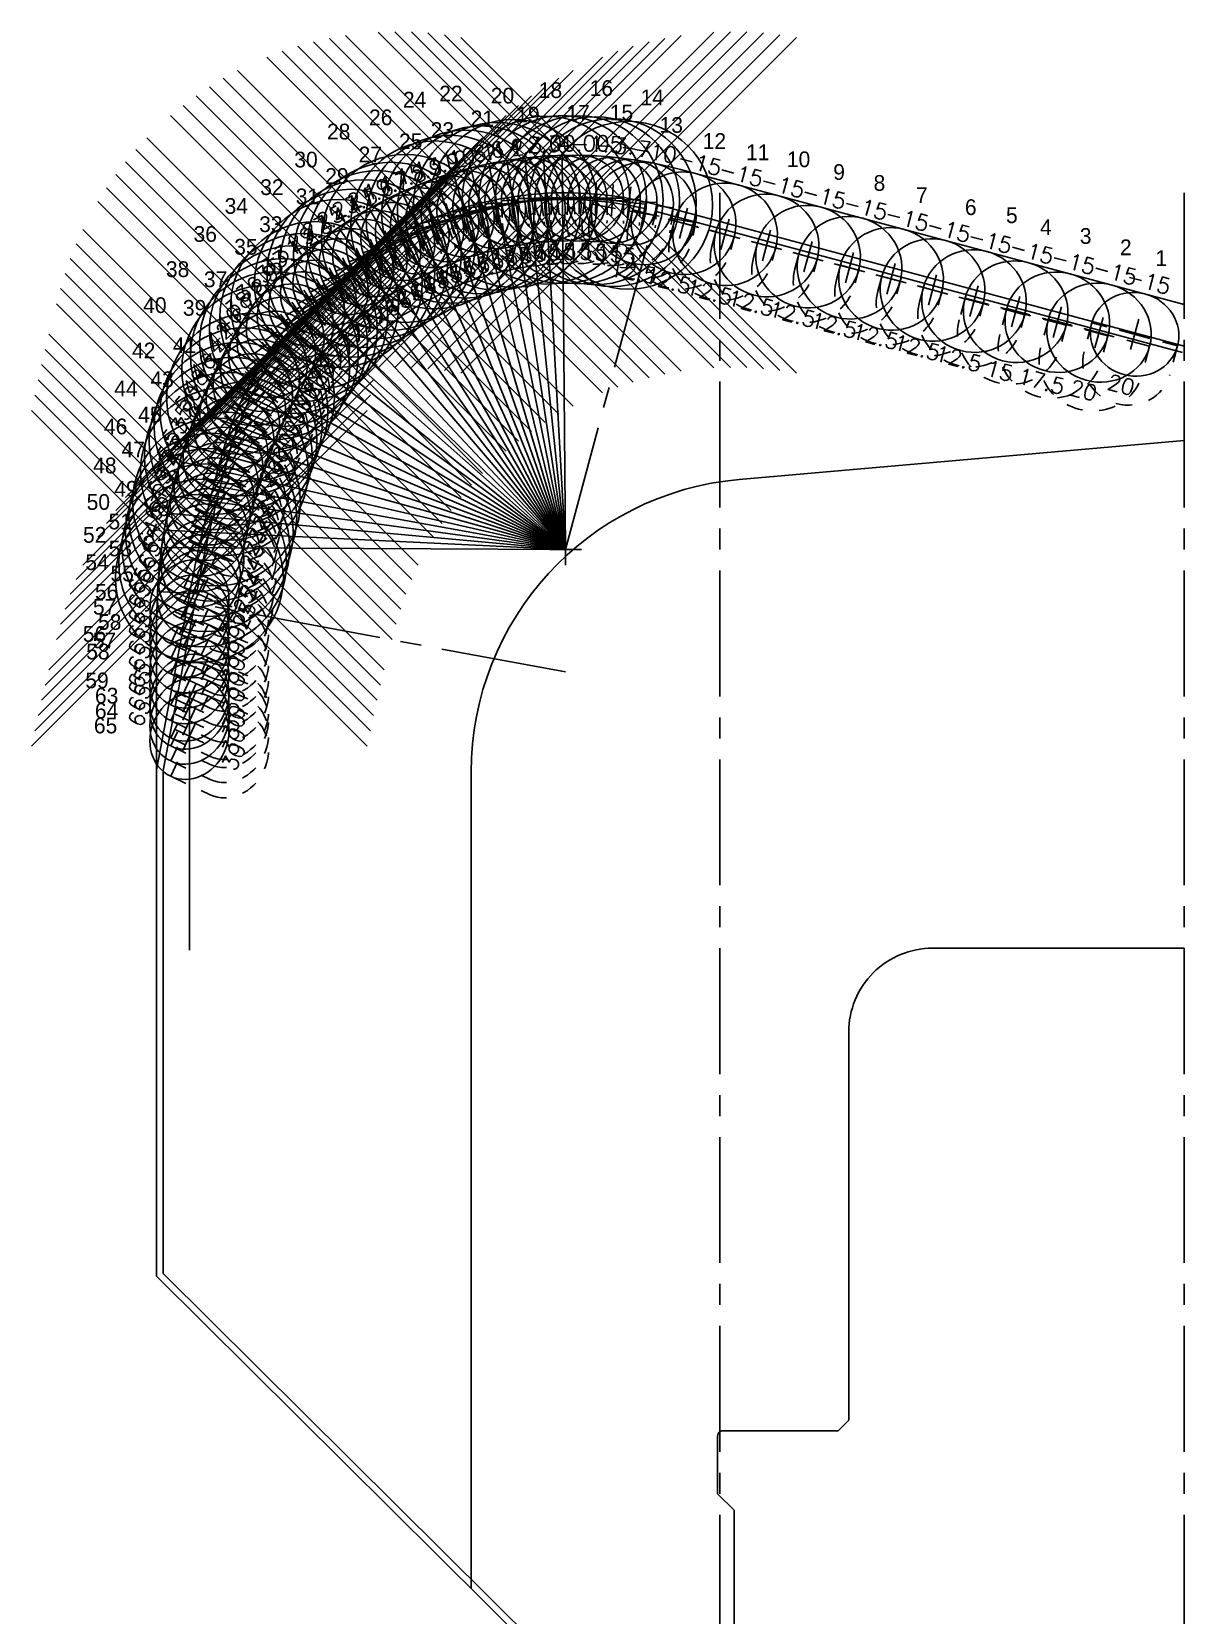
# Model space of a CAD drawing. Extents: x 34 to 150, y -20 to 22.
# Drawn here: x 83.56 to 90.46, y 11.12 to 20.55 of the extents above; entities that cross this region are included whole.
import ezdxf
from ezdxf.enums import TextEntityAlignment as Align

# ---------------------------------------------------------------- set-up
doc = ezdxf.new("R2010")
doc.units = 0
doc.header["$MEASUREMENT"] = 0
doc.header["$PDMODE"] = 35
doc.linetypes.add('CENTER2', pattern=[1.125, 0.75, -0.125, 0.125, -0.125])
doc.linetypes.add('HIDDEN2', pattern=[0.1875, 0.125, -0.0625])
doc.layers.get('0').update_dxf_attribs({"linetype": 'CONTINUOUS'})
for name, color, linetype in [('Blade1', 40, 'CONTINUOUS'), ('Blade3', 210, 'CONTINUOUS'), ('Blade5', 112, 'CONTINUOUS'), ('CDG-37977R1', 7, 'CONTINUOUS'), ('CLine', 5, 'CENTER2'), ('Dims', 4, 'CONTINUOUS'), ('TEXT', 3, 'CONTINUOUS')]:
    doc.layers.add(name, color=color, linetype=linetype)
for name, color, linetype, true_color in [('Blade2', 7, 'CONTINUOUS', 0xcccc00), ('Blade4', 7, 'CONTINUOUS', 0x00cccc), ('Blade6', 190, 'CONTINUOUS', 0x7f00ff), ('Blade7', 7, 'CONTINUOUS', 0xcc00cc)]:
    doc.layers.add(name, color=color, linetype=linetype, true_color=true_color)
doc.styles.add('RomanS', font='romans')

# ---------------------------------------------------------------- blocks, each defined once
blk = doc.blocks.new('CMark')
at = {"layer": 'CLine'}
for p, q in [((-0.094, 0), (0.094, 0)), ((0, 0.094), (0, -0.094))]:
    blk.add_line(p, q, dxfattribs=at)
blk = doc.blocks.new('1313@20')
for p, q in [((-0.1705, 0), (-0.2645, 0)), ((0.1707, 0), (0.2645, 0))]:
    blk.add_line(p, q)
at = {"color": 8, "linetype": 'HIDDEN2', "ltscale": 0.5}
blk.add_line((-0.2645, 0), (-0.2645, -0.1779), dxfattribs=at)
at = {"color": 8, "linetype": 'HIDDEN2', "ltscale": 0.5, "flags": 128}
blk.add_lwpolyline([(0.2645, 0), (0.2645, -0.1779)], dxfattribs=at)
blk.add_ellipse((0, 0), major_axis=(0.2645, 0), ratio=0.939693)
at = {"color": 8, "linetype": 'HIDDEN2', "ltscale": 0.5}
blk.add_ellipse((0, -0.1779), major_axis=(0.2645, 0), ratio=0.939693, start_param=3.141593, end_param=6.283185, dxfattribs=at)
blk.add_blockref('CMark', (0, 0))
at = {"style": 'RomanS'}
blk.add_text('20', height=0.094, dxfattribs=at).set_placement((0, -0.311), align=Align.MIDDLE_CENTER)
blk.add_attdef('ANG', text='', height=0.094, dxfattribs=at).set_placement((0, 0.2511), align=Align.BOTTOM_CENTER)
blk = doc.blocks.new('1613@12.5')
for p, q in [((-0.1705, 0), (-0.3125, 0)), ((0.1707, 0), (0.3125, 0))]:
    blk.add_line(p, q)
at = {"color": 8, "linetype": 'HIDDEN2', "ltscale": 0.5}
blk.add_line((-0.3125, 0), (-0.3125, -0.0904), dxfattribs=at)
at = {"color": 8, "linetype": 'HIDDEN2', "ltscale": 0.5, "flags": 128}
blk.add_lwpolyline([(0.3125, 0.0221), (0.3125, -0.0904)], dxfattribs=at)
blk.add_ellipse((0, 0), major_axis=(-0.3125, 0), ratio=0.97632, start_param=3.141593, end_param=9.424778)
at = {"color": 8, "linetype": 'HIDDEN2', "ltscale": 0.5}
blk.add_ellipse((0, -0.0904), major_axis=(-0.3125, 0), ratio=0.97632, start_param=0, end_param=3.141593, dxfattribs=at)
blk.add_blockref('CMark', (0, 0))
at = {"style": 'RomanS'}
blk.add_text('12.5', height=0.094, dxfattribs=at).set_placement((0, -0.355), align=Align.MIDDLE_CENTER)
blk.add_attdef('ANG', text='', height=0.094, dxfattribs=at).set_placement((0, 0.2975), align=Align.BOTTOM_CENTER)
blk = doc.blocks.new('1313@15')
for p, q in [((-0.1705, 0), (-0.2645, 0)), ((0.1707, 0), (0.2645, 0))]:
    blk.add_line(p, q)
at = {"color": 8, "linetype": 'HIDDEN2', "ltscale": 0.5}
blk.add_line((-0.2645, 0), (-0.2645, -0.1346), dxfattribs=at)
at = {"color": 8, "linetype": 'HIDDEN2', "ltscale": 0.5, "flags": 128}
blk.add_lwpolyline([(0.2645, 0), (0.2645, -0.1346)], dxfattribs=at)
blk.add_ellipse((0, 0), major_axis=(0.2645, 0), ratio=0.965926)
at = {"color": 8, "linetype": 'HIDDEN2', "ltscale": 0.5}
blk.add_ellipse((0, -0.1346), major_axis=(0.2645, 0), ratio=0.965926, start_param=3.141593, end_param=6.283185, dxfattribs=at)
blk.add_blockref('CMark', (0, 0))
at = {"style": 'RomanS'}
blk.add_text('15', height=0.094, dxfattribs=at).set_placement((0, -0.318), align=Align.MIDDLE_CENTER)
blk.add_attdef('ANG', text='', height=0.094, dxfattribs=at).set_placement((0, 0.2511), align=Align.BOTTOM_CENTER)
blk = doc.blocks.new('1313@17')
for p, q in [((-0.1705, 0), (-0.2645, 0)), ((0.1707, 0), (0.2645, 0))]:
    blk.add_line(p, q)
at = {"color": 8, "linetype": 'HIDDEN2', "ltscale": 0.5}
blk.add_line((-0.2645, 0), (-0.2645, -0.152), dxfattribs=at)
at = {"color": 8, "linetype": 'HIDDEN2', "ltscale": 0.5, "flags": 128}
blk.add_lwpolyline([(0.2645, 0), (0.2645, -0.152)], dxfattribs=at)
blk.add_ellipse((0, 0), major_axis=(0.2645, 0), ratio=0.956305)
at = {"color": 8, "linetype": 'HIDDEN2', "ltscale": 0.5}
blk.add_ellipse((0, -0.152), major_axis=(0.2645, 0), ratio=0.92388, start_param=3.141593, end_param=6.283185, dxfattribs=at)
blk.add_blockref('CMark', (0, 0))
at = {"style": 'RomanS'}
blk.add_text('17', height=0.094, dxfattribs=at).set_placement((0, -0.311), align=Align.MIDDLE_CENTER)
blk.add_attdef('ANG', text='', height=0.094, dxfattribs=at).set_placement((0, 0.2511), align=Align.BOTTOM_CENTER)
blk = doc.blocks.new('1313@19')
for p, q in [((-0.1705, 0), (-0.2645, 0)), ((0.1707, 0), (0.2645, 0))]:
    blk.add_line(p, q)
at = {"color": 8, "linetype": 'HIDDEN2', "ltscale": 0.5}
blk.add_line((-0.2645, 0), (-0.2645, -0.199), dxfattribs=at)
at = {"color": 8, "linetype": 'HIDDEN2', "ltscale": 0.5, "flags": 128}
blk.add_lwpolyline([(0.2645, 0), (0.2645, -0.199)], dxfattribs=at)
blk.add_ellipse((0, 0), major_axis=(0.2645, 0), ratio=0.945519)
at = {"color": 8, "linetype": 'HIDDEN2', "ltscale": 0.5}
blk.add_ellipse((0, -0.199), major_axis=(0.2645, 0), ratio=0.92388, start_param=3.141593, end_param=6.283185, dxfattribs=at)
blk.add_blockref('CMark', (0, 0))
at = {"style": 'RomanS'}
blk.add_text('19', height=0.094, dxfattribs=at).set_placement((0, -0.311), align=Align.MIDDLE_CENTER)
blk.add_attdef('ANG', text='', height=0.094, dxfattribs=at).set_placement((0, 0.2511), align=Align.BOTTOM_CENTER)
blk = doc.blocks.new('1313@22')
for p, q in [((-0.1705, 0), (-0.2645, 0)), ((0.1707, 0), (0.2645, 0))]:
    blk.add_line(p, q)
at = {"color": 8, "linetype": 'HIDDEN2', "ltscale": 0.5}
blk.add_line((-0.2645, 0), (-0.2645, -0.1948), dxfattribs=at)
at = {"color": 8, "linetype": 'HIDDEN2', "ltscale": 0.5, "flags": 128}
blk.add_lwpolyline([(0.2645, 0), (0.2645, -0.1948)], dxfattribs=at)
blk.add_ellipse((0, 0), major_axis=(0.2645, 0), ratio=0.927184)
at = {"color": 8, "linetype": 'HIDDEN2', "ltscale": 0.5}
blk.add_ellipse((0, -0.1948), major_axis=(0.2645, 0), ratio=0.927184, start_param=3.141593, end_param=6.283185, dxfattribs=at)
blk.add_blockref('CMark', (0, 0))
at = {"style": 'RomanS'}
blk.add_text('22', height=0.094, dxfattribs=at).set_placement((0, -0.318), align=Align.MIDDLE_CENTER)
blk.add_attdef('ANG', text='', height=0.094, dxfattribs=at).set_placement((0, 0.2511), align=Align.BOTTOM_CENTER)
blk = doc.blocks.new('1313@25')
for p, q in [((-0.1705, 0), (-0.2645, 0)), ((0.1707, 0), (0.2645, 0))]:
    blk.add_line(p, q)
at = {"color": 8, "linetype": 'HIDDEN2', "ltscale": 0.5}
blk.add_line((-0.2645, 0), (-0.2645, -0.2198), dxfattribs=at)
at = {"color": 8, "linetype": 'HIDDEN2', "ltscale": 0.5, "flags": 128}
blk.add_lwpolyline([(0.2645, 0), (0.2645, -0.2198)], dxfattribs=at)
blk.add_ellipse((0, 0), major_axis=(0.2645, 0), ratio=0.906308)
at = {"color": 8, "linetype": 'HIDDEN2', "ltscale": 0.5}
blk.add_ellipse((0, -0.2198), major_axis=(0.2645, 0), ratio=0.906308, start_param=3.141593, end_param=6.283185, dxfattribs=at)
blk.add_blockref('CMark', (0, 0))
at = {"style": 'RomanS'}
blk.add_text('25', height=0.094, dxfattribs=at).set_placement((0, -0.3022), align=Align.MIDDLE_CENTER)
blk.add_attdef('ANG', text='', height=0.094, dxfattribs=at).set_placement((0, 0.2511), align=Align.BOTTOM_CENTER)
blk = doc.blocks.new('1313@30')
for p, q in [((-0.1705, 0), (-0.2645, 0)), ((0.1707, 0), (0.2645, 0))]:
    blk.add_line(p, q)
at = {"color": 8, "linetype": 'HIDDEN2', "ltscale": 0.5}
blk.add_line((-0.2645, 0), (-0.2645, -0.26), dxfattribs=at)
at = {"color": 8, "linetype": 'HIDDEN2', "ltscale": 0.5, "flags": 128}
blk.add_lwpolyline([(0.2645, 0), (0.2645, -0.26)], dxfattribs=at)
blk.add_ellipse((0, 0), major_axis=(0.2645, 0), ratio=0.866025)
at = {"color": 8, "linetype": 'HIDDEN2', "ltscale": 0.5}
blk.add_ellipse((0, -0.26), major_axis=(0.2645, 0), ratio=0.866025, start_param=3.141593, end_param=6.283185, dxfattribs=at)
blk.add_blockref('CMark', (0, 0))
at = {"style": 'RomanS'}
blk.add_text('30', height=0.094, dxfattribs=at).set_placement((0, -0.2916), align=Align.MIDDLE_CENTER)
blk.add_attdef('ANG', text='', height=0.094, dxfattribs=at).set_placement((0, 0.2511), align=Align.BOTTOM_CENTER)
blk = doc.blocks.new('1313@16')
for p, q in [((-0.1705, 0), (-0.2645, 0)), ((0.1707, 0), (0.2645, 0))]:
    blk.add_line(p, q)
at = {"color": 8, "linetype": 'HIDDEN2', "ltscale": 0.5}
blk.add_line((-0.2645, 0), (-0.2645, -0.1433), dxfattribs=at)
at = {"color": 8, "linetype": 'HIDDEN2', "ltscale": 0.5, "flags": 128}
blk.add_lwpolyline([(0.2645, 0), (0.2645, -0.1433)], dxfattribs=at)
blk.add_ellipse((0, 0), major_axis=(0.2645, 0), ratio=0.961262)
at = {"color": 8, "linetype": 'HIDDEN2', "ltscale": 0.5}
blk.add_ellipse((0, -0.1433), major_axis=(0.2645, 0), ratio=0.961262, start_param=3.141593, end_param=6.283185, dxfattribs=at)
blk.add_blockref('CMark', (0, 0))
at = {"style": 'RomanS'}
blk.add_text('16', height=0.094, dxfattribs=at).set_placement((0, -0.318), align=Align.MIDDLE_CENTER)
blk.add_attdef('ANG', text='', height=0.094, dxfattribs=at).set_placement((0, 0.2511), align=Align.BOTTOM_CENTER)
blk = doc.blocks.new('1313@18')
for p, q in [((-0.1705, 0), (-0.2645, 0)), ((0.1707, 0), (0.2645, 0))]:
    blk.add_line(p, q)
at = {"color": 8, "linetype": 'HIDDEN2', "ltscale": 0.5}
blk.add_line((-0.2645, 0), (-0.2645, -0.1607), dxfattribs=at)
at = {"color": 8, "linetype": 'HIDDEN2', "ltscale": 0.5, "flags": 128}
blk.add_lwpolyline([(0.2645, 0), (0.2645, -0.1607)], dxfattribs=at)
blk.add_ellipse((0, 0), major_axis=(0.2645, 0), ratio=0.951057)
at = {"color": 8, "linetype": 'HIDDEN2', "ltscale": 0.5}
blk.add_ellipse((0, -0.1607), major_axis=(0.2645, 0), ratio=0.951057, start_param=3.141593, end_param=6.283185, dxfattribs=at)
blk.add_blockref('CMark', (0, 0))
at = {"style": 'RomanS'}
blk.add_text('18', height=0.094, dxfattribs=at).set_placement((0, -0.318), align=Align.MIDDLE_CENTER)
blk.add_attdef('ANG', text='', height=0.094, dxfattribs=at).set_placement((0, 0.2511), align=Align.BOTTOM_CENTER)
blk = doc.blocks.new('1313@21')
for p, q in [((-0.1705, 0), (-0.2645, 0)), ((0.1707, 0), (0.2645, 0))]:
    blk.add_line(p, q)
at = {"color": 8, "linetype": 'HIDDEN2', "ltscale": 0.5}
blk.add_line((-0.2645, 0), (-0.2645, -0.199), dxfattribs=at)
at = {"color": 8, "linetype": 'HIDDEN2', "ltscale": 0.5, "flags": 128}
blk.add_lwpolyline([(0.2645, 0), (0.2645, -0.199)], dxfattribs=at)
blk.add_ellipse((0, 0), major_axis=(0.2645, 0), ratio=0.93358)
at = {"color": 8, "linetype": 'HIDDEN2', "ltscale": 0.5}
blk.add_ellipse((0, -0.199), major_axis=(0.2645, 0), ratio=0.92388, start_param=3.141593, end_param=6.283185, dxfattribs=at)
blk.add_blockref('CMark', (0, 0))
at = {"style": 'RomanS'}
blk.add_text('21', height=0.094, dxfattribs=at).set_placement((0, -0.311), align=Align.MIDDLE_CENTER)
blk.add_attdef('ANG', text='', height=0.094, dxfattribs=at).set_placement((0, 0.2511), align=Align.BOTTOM_CENTER)
blk = doc.blocks.new('1313@24')
for p, q in [((-0.1705, 0), (-0.2645, 0)), ((0.1707, 0), (0.2645, 0))]:
    blk.add_line(p, q)
at = {"color": 8, "linetype": 'HIDDEN2', "ltscale": 0.5}
blk.add_line((-0.2645, 0), (-0.2645, -0.2115), dxfattribs=at)
at = {"color": 8, "linetype": 'HIDDEN2', "ltscale": 0.5, "flags": 128}
blk.add_lwpolyline([(0.2645, 0), (0.2645, -0.2115)], dxfattribs=at)
blk.add_ellipse((0, 0), major_axis=(0.2645, 0), ratio=0.913535)
at = {"color": 8, "linetype": 'HIDDEN2', "ltscale": 0.5}
blk.add_ellipse((0, -0.2115), major_axis=(0.2645, 0), ratio=0.913535, start_param=3.141593, end_param=6.283185, dxfattribs=at)
blk.add_blockref('CMark', (0, 0))
at = {"style": 'RomanS'}
blk.add_text('24', height=0.094, dxfattribs=at).set_placement((0, -0.318), align=Align.MIDDLE_CENTER)
blk.add_attdef('ANG', text='', height=0.094, dxfattribs=at).set_placement((0, 0.2511), align=Align.BOTTOM_CENTER)
blk = doc.blocks.new('1313@23')
for p, q in [((-0.1705, 0), (-0.2645, 0)), ((0.1707, 0), (0.2645, 0))]:
    blk.add_line(p, q)
at = {"color": 8, "linetype": 'HIDDEN2', "ltscale": 0.5}
blk.add_line((-0.2645, 0), (-0.2645, -0.199), dxfattribs=at)
at = {"color": 8, "linetype": 'HIDDEN2', "ltscale": 0.5, "flags": 128}
blk.add_lwpolyline([(0.2645, 0), (0.2645, -0.199)], dxfattribs=at)
blk.add_ellipse((0, 0), major_axis=(0.2645, 0), ratio=0.920505)
at = {"color": 8, "linetype": 'HIDDEN2', "ltscale": 0.5}
blk.add_ellipse((0, -0.199), major_axis=(0.2645, 0), ratio=0.92388, start_param=3.141593, end_param=6.283185, dxfattribs=at)
blk.add_blockref('CMark', (0, 0))
at = {"style": 'RomanS'}
blk.add_text('23', height=0.094, dxfattribs=at).set_placement((0, -0.311), align=Align.MIDDLE_CENTER)
blk.add_attdef('ANG', text='', height=0.094, dxfattribs=at).set_placement((0, 0.2511), align=Align.BOTTOM_CENTER)
blk = doc.blocks.new('1613@15')
for p, q in [((-0.1705, 0), (-0.3125, 0)), ((0.1707, 0), (0.3125, 0))]:
    blk.add_line(p, q)
at = {"color": 8, "linetype": 'HIDDEN2', "ltscale": 0.5}
blk.add_line((-0.3125, 0), (-0.3125, -0.1346), dxfattribs=at)
at = {"color": 8, "linetype": 'HIDDEN2', "ltscale": 0.5, "flags": 128}
blk.add_lwpolyline([(0.3125, 0), (0.3125, -0.1346)], dxfattribs=at)
blk.add_ellipse((0, 0), major_axis=(-0.3125, 0), ratio=0.965926, start_param=-3.141592653589793, end_param=3.141592653589793)
at = {"color": 8, "linetype": 'HIDDEN2', "ltscale": 0.5}
blk.add_ellipse((0, -0.1346), major_axis=(-0.3125, 0), ratio=0.965926, start_param=0, end_param=3.141593, dxfattribs=at)
blk.add_blockref('CMark', (0, 0))
at = {"style": 'RomanS'}
blk.add_text('15', height=0.094, dxfattribs=at).set_placement((0, -0.3644), align=Align.MIDDLE_CENTER)
blk.add_attdef('ANG', text='', height=0.094, dxfattribs=at).set_placement((0, 0.2975), align=Align.BOTTOM_CENTER)
blk = doc.blocks.new('1613@20')
for p, q in [((-0.1705, 0), (-0.3125, 0)), ((0.1707, 0), (0.3125, 0))]:
    blk.add_line(p, q)
at = {"color": 8, "linetype": 'HIDDEN2', "ltscale": 0.5}
blk.add_line((-0.3125, 0), (-0.3125, -0.1779), dxfattribs=at)
at = {"color": 8, "linetype": 'HIDDEN2', "ltscale": 0.5, "flags": 128}
blk.add_lwpolyline([(0.3125, 0), (0.3125, -0.1779)], dxfattribs=at)
blk.add_ellipse((0, 0), major_axis=(-0.3125, 0), ratio=0.939693, start_param=-3.141592653589793, end_param=3.141592653589793)
at = {"color": 8, "linetype": 'HIDDEN2', "ltscale": 0.5}
blk.add_ellipse((0, -0.1779), major_axis=(-0.3125, 0), ratio=0.939693, start_param=0, end_param=3.141593, dxfattribs=at)
blk.add_blockref('CMark', (0, 0))
at = {"style": 'RomanS'}
blk.add_text('20', height=0.094, dxfattribs=at).set_placement((0, -0.3562), align=Align.MIDDLE_CENTER)
blk.add_attdef('ANG', text='', height=0.094, dxfattribs=at).set_placement((0, 0.2975), align=Align.BOTTOM_CENTER)
blk = doc.blocks.new('1613@17.5')
for p, q in [((-0.1705, 0), (-0.3125, 0)), ((0.1707, 0), (0.3125, 0))]:
    blk.add_line(p, q)
at = {"color": 8, "linetype": 'HIDDEN2', "ltscale": 0.5}
blk.add_line((-0.3125, 0), (-0.3125, -0.1591), dxfattribs=at)
at = {"color": 8, "linetype": 'HIDDEN2', "ltscale": 0.5, "flags": 128}
blk.add_lwpolyline([(0.3125, 0), (0.3125, -0.1591)], dxfattribs=at)
at = {"extrusion": (0, 0, -1)}
blk.add_ellipse((0, 0), major_axis=(-0.3125, 0), ratio=0.953717, start_param=-3.141592653589793, end_param=3.141592653589793, dxfattribs=at)
at = {"color": 8, "linetype": 'HIDDEN2', "ltscale": 0.5}
blk.add_ellipse((0, -0.1591), major_axis=(0.3125, 0), ratio=0.953717, start_param=3.141593, end_param=6.283185, dxfattribs=at)
blk.add_blockref('CMark', (0, 0))
at = {"style": 'RomanS'}
blk.add_text('17.5', height=0.094, dxfattribs=at).set_placement((0, -0.3644), align=Align.MIDDLE_CENTER)
blk.add_attdef('ANG', text='', height=0.094, dxfattribs=at).set_placement((0, 0.2975), align=Align.BOTTOM_CENTER)

msp = doc.modelspace()

# ---------------------------------------------------------------- linework, layer by layer
at = {"linetype": 'ByBlock', "flags": 128}
msp.add_lwpolyline([(86.18268, 11.27628), (86.18268, 16.14065, -0.3888787), (87.78015, 17.88399), (90.43268, 18.11605)], format="xyb", dxfattribs=at)
at = {"layer": 'Blade1'}
for q in [(86.50276, 19.79916), (85.76854, 19.5965), (85.13433, 19.18405), (84.65157, 18.59552), (84.66292, 17.84465)]:
    msp.add_line((86.74518, 17.46665), q, dxfattribs=at)
at = {"layer": 'Blade2'}
for q in [(86.61357, 19.80946), (85.86908, 19.63918), (85.21696, 19.25476), (84.73189, 18.67523), (84.44667, 17.99139)]:
    msp.add_line((86.74518, 17.46665), q, dxfattribs=at)
at = {"layer": 'Blade3'}
for q in [(86.7248, 19.81478), (85.97139, 19.67739), (85.30253, 19.32172), (84.78579, 18.76941), (84.47822, 18.09269)]:
    msp.add_line((86.74518, 17.46665), q, dxfattribs=at)
at = {"layer": 'Blade4'}
for q in [(86.07527, 19.71105), (85.39087, 19.38481), (84.84284, 18.86212), (84.51282, 18.19272), (84.33764, 17.47854)]:
    msp.add_line((86.74518, 17.46665), q, dxfattribs=at)
at = {"layer": 'Blade5'}
for q in [(86.18054, 19.74011), (85.48181, 19.44392), (84.90595, 18.95098), (84.55043, 18.29144), (84.35291, 17.58112)]:
    msp.add_line((86.74518, 17.46665), q, dxfattribs=at)
at = {"layer": 'Blade6'}
for q in [(86.28701, 19.76451), (85.57518, 19.49897), (84.97874, 19.03209), (84.59102, 18.38883), (84.37144, 17.68394)]:
    msp.add_line((86.74518, 17.46665), q, dxfattribs=at)
at = {"layer": 'Blade7'}
for q in [(86.39448, 19.78421), (85.67081, 19.54986), (85.05492, 19.10982), (84.63458, 18.48488), (84.39323, 17.78669)]:
    msp.add_line((86.74518, 17.46665), q, dxfattribs=at)
at = {"layer": 'CDG-37977R1', "color": 7, "linetype": 'Continuous', "flags": 128}
for points in [[(90.43268, 10.21665), (86.86569, 10.21665), (86.43268, 10.46665), (86.43268, 10.65415), (86.54852, 10.77, 0.1989124), (86.55768, 10.7921), (86.55768, 10.89114, 0.199913), (86.54844, 10.91332), (84.30768, 13.1369), (84.30768, 16.15415), (84.49518, 17.15415, -0.0211291), (84.69593, 18.029, -0.4124498), (87.29517, 19.51925), (90.43268, 18.67855)], [(85.87611, 19.3619, -0.0817779), (86.52965, 19.54049, -0.0817779)], [(86.52965, 19.54049, -0.083211), (87.21751, 19.49745)], [(86.59945, 19.54656, -0.0000053), (86.59949, 19.54656)], [(85.31878, 18.98739, -0.0810407), (85.87611, 19.3619)], [(84.90996, 18.4562, -0.0808973), (85.31878, 18.98739)], [(84.68728, 17.84023, -0.0043538), (84.73451, 18.01842, -0.0567328), (84.90996, 18.4562)], [(84.5451, 17.20313, -0.0154211), (84.68728, 17.84023)], [(90.43268, 10.25665), (86.87641, 10.25665), (86.47268, 10.48975), (86.47268, 10.63759), (86.57681, 10.74172, 0.1989124), (86.59768, 10.7921), (86.59768, 10.89114, 0.199913), (86.57661, 10.94172), (84.34768, 13.15356), (84.34768, 16.15044), (84.5345, 17.14682, -0.0003959), (84.53757, 17.1633, -0.0003959)], [(87.61768, 10.21665), (87.68018, 10.27915), (87.68018, 10.84165), (87.75033, 10.9118), (87.75033, 11.74275), (87.65143, 11.84165), (87.65143, 12.1854, -0.4142136), (87.68268, 12.21665), (88.37018, 12.21665), (88.43268, 12.27915), (88.43268, 14.59165, -0.4142136), (88.93268, 15.09165), (90.43268, 15.09165)]]:
    msp.add_lwpolyline(points, format="xyb", dxfattribs=at)
msp.add_lwpolyline([(87.28481, 19.48061), (90.42232, 18.63992)], dxfattribs=at)
at = {"layer": 'CLine'}
for p, q in [((87.66378, 19.59165), (87.66378, 9.96665)), ((90.43268, 19.59165), (90.43268, 9.96665))]:
    msp.add_line(p, q, dxfattribs=at)
at = {"layer": 'CLine', "color": 1}
for p, q in [((86.74518, 17.46665), (87.29517, 19.51925)), ((86.74518, 16.737), (84.49518, 17.15415))]:
    msp.add_line(p, q, dxfattribs=at)
at = {"layer": 'CLine', "color": 1, "linetype": 'ByBlock', "flags": 128}
msp.add_lwpolyline([(90.43268, 18.92639), (87.42955, 19.73107, 0.2921805), (84.88374, 18.92474, 0.1484544), (84.30768, 17.0273), (84.30768, 15.89235)], format="xyb", dxfattribs=at)
at = {"layer": 'Dims'}
for p in [(86.62824, 19.54837), (86.72709, 19.55158), (86.82598, 19.55009), (86.92469, 19.54391), (87.02299, 19.53306), (87.12067, 19.51756)]:
    msp.add_point(p, dxfattribs=at)
at = {"layer": 'TEXT'}
for p, q in [((84.55586, 17.20254), (84.3129, 17.21599)), ((84.50328, 16.62569), (84.50328, 15.0807))]:
    msp.add_line(p, q, dxfattribs=at)
for p in [(86.24261, 19.49018), (86.33747, 19.51141), (86.43322, 19.52819), (85.96539, 19.40035), (86.05637, 19.43459), (86.14884, 19.46456), (85.7895, 19.31973), (85.62256, 19.22363), (85.70492, 19.27361), (85.46521, 19.11253), (85.5426, 19.1699), (85.39055, 19.05165), (85.25018, 18.92), (85.18476, 18.84952), (85.12265, 18.7761), (85.064, 18.69989), (84.95754, 18.53977), (85.00892, 18.62106), (84.86729, 18.37262), (84.82842, 18.2872), (84.79344, 18.20011), (84.76241, 18.11154), (84.7354, 18.02167), (84.71094, 17.93106), (84.66456, 17.74977), (84.64265, 17.65912), (84.62153, 17.56827), (84.60122, 17.47724), (84.5817, 17.38604), (84.563, 17.29467)]:
    msp.add_point(p, dxfattribs=at)

# ---------------------------------------------------------------- block references
at = {"color": 200, "linetype": 'ByBlock'}
msp.add_blockref('CMark', (86.74518, 17.46665), dxfattribs=at)
at = {"layer": 'Blade1'}
for name, p, rotation, values in [('1313@15', (86.52912, 19.54503), 4.300000000000004, {'ANG': '4.3'}), ('1613@12.5', (87.21084, 19.46877), 350.0000000000001, {'ANG': '-10'}), ('1313@15', (85.87508, 19.36415), 17.8, {'ANG': '17.8'}), ('1613@12.5', (87.94274, 19.2777), 345, {'ANG': '-15'}), ('1613@12.5', (88.68471, 19.07889), 345, {'ANG': '-15'}), ('1313@17', (85.30769, 18.99922), 31.2, {'ANG': '31.2'}), ('1613@15', (89.42751, 18.88322), 345, {'ANG': '-15'}), ('1313@20', (90.13684, 18.74834), 345, {'ANG': '-15'}), ('1313@19', (84.90227, 18.46035), 44.5, {'ANG': '44.5'}), ('1313@22', (84.66292, 17.84465), 57.60000000000001, {'ANG': '57.6'}), ('1313@25', (84.55586, 17.20254), 65, {'ANG': '65'}), ('1313@30', (84.50328, 16.58363), 65, {'ANG': '65'})]:
    msp.add_blockref(name, p, dxfattribs=dict(at, rotation=rotation)).add_auto_attribs(values)
at = {"layer": 'Blade2'}
for name, p, rotation, values in [('1313@15', (86.6279, 19.55437), 2.3, {'ANG': '2.3'}), ('1313@15', (85.96467, 19.40215), 15.9, {'ANG': '15.9'}), ('1313@17', (85.38157, 19.06217), 29.3, {'ANG': '29.3'}), ('1313@19', (84.94723, 18.54596), 42.60000000000001, {'ANG': '42.6'}), ('1313@21', (84.68951, 17.93595), 55.7, {'ANG': '55.7'}), ('1313@25', (84.563, 17.29467), 65, {'ANG': '65'}), ('1313@30', (84.50328, 16.68713), 65, {'ANG': '65'})]:
    msp.add_blockref(name, p, dxfattribs=dict(at, rotation=rotation)).add_auto_attribs(values)
at = {"layer": 'Blade3'}
for name, p, rotation, values in [('1313@15', (86.72702, 19.5593), 0.4, {'ANG': '.4'}), ('1313@15', (86.05581, 19.43617), 13.9, {'ANG': '13.9'}), ('1613@12.5', (87.4481, 19.41024), 345, {'ANG': '-15'}), ('1613@12.5', (88.19007, 19.21143), 345, {'ANG': '-15'}), ('1313@17', (85.45803, 19.12177), 27.4, {'ANG': '27.4'}), ('1613@12.5', (88.93203, 19.01262), 345, {'ANG': '-15'}), ('1613@17.5', (89.67582, 18.82064), 345, {'ANG': '-15'}), ('1313@18', (84.99601, 18.62965), 40.70000000000001, {'ANG': '40.7'}), ('1313@21', (84.71819, 18.02642), 53.8, {'ANG': '53.8'}), ('1313@24', (84.5817, 17.38604), 65, {'ANG': '65'}), ('1313@30', (84.50328, 16.78023), 65, {'ANG': '65'})]:
    msp.add_blockref(name, p, dxfattribs=dict(at, rotation=rotation)).add_auto_attribs(values)
at = {"layer": 'Blade4'}
msp.add_blockref('1313@15', (86.82598, 19.5598), dxfattribs=at).add_auto_attribs({'ANG': '00.00'})
for name, p, rotation, values in [('1313@15', (86.14836, 19.46618), 12, {'ANG': '12'}), ('1313@16', (85.53768, 19.17688), 25.4, {'ANG': '25.4'}), ('1313@18', (85.04632, 18.71286), 38.8, {'ANG': '38.8'}), ('1313@20', (84.75081, 18.11532), 52.00000000000001, {'ANG': '52'}), ('1313@24', (84.58289, 17.47733), 64.80000000000001, {'ANG': '64.8'}), ('1313@30', (84.50328, 16.87173), 65, {'ANG': '65'})]:
    msp.add_blockref(name, p, dxfattribs=dict(at, rotation=rotation)).add_auto_attribs(values)
at = {"layer": 'Blade5'}
for name, p, rotation, values in [('1313@15', (86.92543, 19.55581), 358.5, {'ANG': '-1.5'}), ('1313@15', (86.24213, 19.49212), 10.1, {'ANG': '10.1'}), ('1613@12.5', (87.69542, 19.34397), 345, {'ANG': '-15'}), ('1313@16', (85.61883, 19.22947), 23.5, {'ANG': '23.5'}), ('1613@12.5', (88.43739, 19.14516), 345, {'ANG': '-15'}), ('1613@12.5', (89.17935, 18.94635), 345, {'ANG': '-15'}), ('1313@18', (85.10228, 18.79254), 36.9, {'ANG': '36.9'}), ('1613@20', (89.92427, 18.7586), 345, {'ANG': '-15'}), ('1313@20', (84.78459, 18.20344), 50.1, {'ANG': '50.1'}), ('1313@23', (84.5993, 17.56933), 63, {'ANG': '63'}), ('1313@30', (84.50328, 16.96543), 65, {'ANG': '65'}), ('1313@30', (84.50328, 16.35544), 65, {'ANG': '65'})]:
    msp.add_blockref(name, p, dxfattribs=dict(at, rotation=rotation)).add_auto_attribs(values)
at = {"layer": 'Blade6'}
for name, p, rotation, values in [('1313@15', (87.02453, 19.54742), 357, {'ANG': '-3.'}), ('1313@15', (86.33697, 19.51393), 8.100000000000001, {'ANG': '8.1'}), ('1313@16', (85.70214, 19.27845), 21.6, {'ANG': '21.6'}), ('1313@17', (85.16848, 18.86394), 35, {'ANG': '35'}), ('1313@20', (84.82087, 18.29043), 48.3, {'ANG': '48.3'}), ('1313@23', (84.61692, 17.66147), 61.20000000000001, {'ANG': '61.2'}), ('1313@30', (84.50328, 17.05653), 65, {'ANG': '65'}), ('1313@30', (84.50328, 16.44654), 65, {'ANG': '65'})]:
    msp.add_blockref(name, p, dxfattribs=dict(at, rotation=rotation)).add_auto_attribs(values)
at = {"layer": 'Blade7'}
for name, p, rotation, values in [('1313@15', (86.43271, 19.53158), 6.2, {'ANG': '6.2'}), ('1313@15', (87.12328, 19.53462), 353, {'ANG': '-7'}), ('1313@16', (85.78743, 19.32373), 19.7, {'ANG': '19.7'}), ('1313@17', (85.23666, 18.93315), 33.1, {'ANG': '33.1'}), ('1313@19', (84.86096, 18.37567), 46.4, {'ANG': '46.4'}), ('1313@22', (84.63885, 17.75327), 59.39999999999999, {'ANG': '59.4'}), ('1313@30', (84.50328, 17.14583), 65, {'ANG': '65'}), ('1313@30', (84.50328, 16.53584), 65, {'ANG': '65'})]:
    msp.add_blockref(name, p, dxfattribs=dict(at, rotation=rotation)).add_auto_attribs(values)

# ---------------------------------------------------------------- texts
at = {"layer": 'Blade1'}
for s, p in [('20', (86.29924, 20.1238)), ('13', (87.3051, 19.94908)), ('27', (85.51173, 19.77288)), ('10', (88.06389, 19.74445)), ('7', (88.83315, 19.53033)), ('34', (84.71304, 19.46644)), ('4', (89.57278, 19.34011)), ('1', (90.26065, 19.15575)), ('41', (84.40434, 18.6365)), ('48', (83.92943, 17.92036)), ('55', (84.03275, 17.27699)), ('59', (83.88275, 16.64))]:
    msp.add_text(s, height=0.09375, dxfattribs=at).set_placement(p)
at = {"layer": 'Blade2'}
for s, p in [('19', (86.45121, 20.01057)), ('26', (85.57375, 19.99418)), ('33', (84.91877, 19.35772)), ('40', (84.2277, 18.87547)), ('47', (84.09854, 18.01617)), ('54', (83.88275, 17.34429)), ('58', (83.88795, 16.81221))]:
    msp.add_text(s, height=0.09375, dxfattribs=at).set_placement(p)
at = {"layer": 'Blade3'}
for s, p in [('18', (86.58538, 20.1562)), ('25', (85.75227, 19.85165)), ('12', (87.56229, 19.85322)), ('9', (88.34026, 19.66845)), ('32', (84.92524, 19.57839)), ('6', (89.12496, 19.45929)), ('3', (89.80978, 19.28754)), ('39', (84.46423, 18.85931)), ('46', (83.99406, 18.15288)), ('53', (84.02206, 17.42626)), ('57', (83.92703, 16.87833))]:
    msp.add_text(s, height=0.09375, dxfattribs=at).set_placement(p)
at = {"layer": 'Blade4'}
for s, p in [('24', (85.77558, 20.09956)), ('17', (86.7502, 20.02069)), ('31', (85.13689, 19.52314)), ('38', (84.36298, 19.08968)), ('45', (84.19754, 18.22313)), ('52', (83.86911, 17.507)), ('56', (83.86781, 16.91669))]:
    msp.add_text(s, height=0.09375, dxfattribs=at).set_placement(p)
at = {"layer": 'Blade5'}
for s, p in [('16', (86.88819, 20.16854)), ('23', (85.94116, 19.91847)), ('30', (85.12827, 19.74274)), ('11', (87.82079, 19.78593)), ('8', (88.58061, 19.60347)), ('5', (89.36984, 19.41109)), ('2', (90.04915, 19.22007)), ('37', (84.58917, 19.02939)), ('44', (84.05536, 18.37922)), ('51', (84.02099, 17.58666)), ('58', (83.95837, 16.98794)), ('65', (83.93394, 16.3714))]:
    msp.add_text(s, height=0.09375, dxfattribs=at).set_placement(p)
at = {"layer": 'Blade6'}
for s, p in [('22', (85.99216, 20.13588)), ('15', (87.00843, 20.02276)), ('29', (85.31246, 19.64478)), ('36', (84.52778, 19.29959)), ('43', (84.27078, 18.43412)), ('50', (83.89065, 17.70292)), ('57', (83.92809, 17.07886)), ('64', (83.93989, 16.4597))]:
    msp.add_text(s, height=0.09375, dxfattribs=at).set_placement(p)
at = {"layer": 'Blade7'}
for s, p in [('14', (87.19194, 20.1133)), ('28', (85.32323, 19.9096)), ('21', (86.17974, 19.98793)), ('35', (84.77013, 19.22316)), ('42', (84.16091, 18.60528)), ('49', (84.05546, 17.7815)), ('56', (83.94016, 17.16773)), ('63', (83.94016, 16.54921))]:
    msp.add_text(s, height=0.09375, dxfattribs=at).set_placement(p)

doc.saveas('drawing.dxf')
